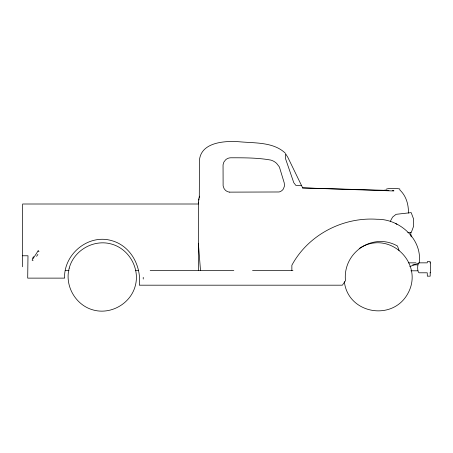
<?xml version="1.0" encoding="UTF-8"?>
<svg xmlns="http://www.w3.org/2000/svg" width="453" height="453" viewBox="0 0 453 453"><rect width="100%" height="100%" fill="white"/><g stroke="black" fill="none" stroke-linecap="round" stroke-linejoin="round"><path stroke-width="0.68" d="M198.641 202.044L198.363 204.003L22.65 204.003L22.65 266.783M198.918 200.084L199.099 198.776M199.286 197.474L199.467 160.039C201.279 141.681 226.07 140.662 239.824 141.812C254.937 143.182 273.34 141.948 285.124 152.995M199.467 196.166L198.363 200.741L198.363 270.407M32.582 258.51L33.431 256.63M38.329 250.554L32.112 260.09L33.075 260.713M36.602 256.353L37.882 254.388M359.189 248.623L360.826 247.372M361.46 247.106C391.262 230.509 424.563 264.597 407.541 294.088C391.885 321.726 347.989 313.51 344.354 281.755M409.772 266.602L419.274 262.848L427.275 262.848L427.366 261.568L430.191 261.568L430.214 262.848M386.602 188.958C390.911 188.193 395.497 188.097 399.812 188.958L399.812 189.92C406.222 195.973 408.6 204.445 408.447 213.108M384.031 190.294L386.602 189.92M301.375 185.385L295.843 185.385L293.776 182.667L285.486 158.561L285.486 153.573L287.814 157.293L302.689 187.921M22.65 255.775L27.984 255.775L27.701 278.125L64.592 278.125L64.553 277.802C63.969 253.991 88.375 233.805 111.614 240.611C130.787 245.837 141.472 266.171 139.32 285.186L342.372 285.186L345.475 280.696C342.542 252.683 372.717 231.908 397.491 246.03L399.093 250.554M408.312 262.848L415.962 262.848M429.993 262.848L430.35 262.848L430.35 272.797L429.993 272.797M412.757 264.841L417.847 264.841M65.498 270.407L69.037 270.407M135.543 270.407L138.375 270.407M150.175 270.407L233.827 270.407M252.548 270.407L292.949 270.407M410.865 270.809L417.847 270.809M229.739 192.134L279.088 191.976A7.559 7.344 61.6 0 0 283.335 189.014L284.473 186.075L284.241 182.933L279.388 166.964L276.653 163.414A13.63 12.984 34.6 0 0 270.849 160.096C257.706 157.695 244.207 157.797 230.894 157.786L229.931 157.848A7.622 7.35 -20.5 0 0 225.628 159.801L223.878 162.072L223.052 164.818L223.119 185.855L224.093 188.629L225.322 190.158A7.407 7.327 -44.9 0 0 229.739 192.134M388.946 190.441L302.593 187.916L393.861 190.968M392.457 190.543L393.861 190.583M407.751 232.338L411.182 232.729L413.629 226.189L413.629 219.15L411.182 212.616L396.086 214.326L392.615 217.078L390.577 220.77L390.577 221.721M430.208 272.797L430.191 276.166L427.332 276.166L427.236 272.797L419.218 272.797A4.977 1.546 -90 0 1 417.672 267.825A4.977 1.546 -90 0 1 419.218 262.848C422.451 239.365 399.676 218.816 377.038 219.275C342.887 216.845 308.159 234.914 291.862 265.26L291.862 270.407M38.058 250.973L39.015 251.596M395.65 223.454L396.941 224.348M410.69 232.723L411.171 236.93M198.363 243.216L200.498 270.407M143.233 277.366L143.233 279.042M69.213 268.136C64.366 285.786 75.691 305.396 93.397 310.022C111.047 314.875 130.657 303.55 135.283 285.843C140.136 268.187 128.811 248.584 111.104 243.952C93.448 239.105 73.839 250.43 69.213 268.136"/></g></svg>
